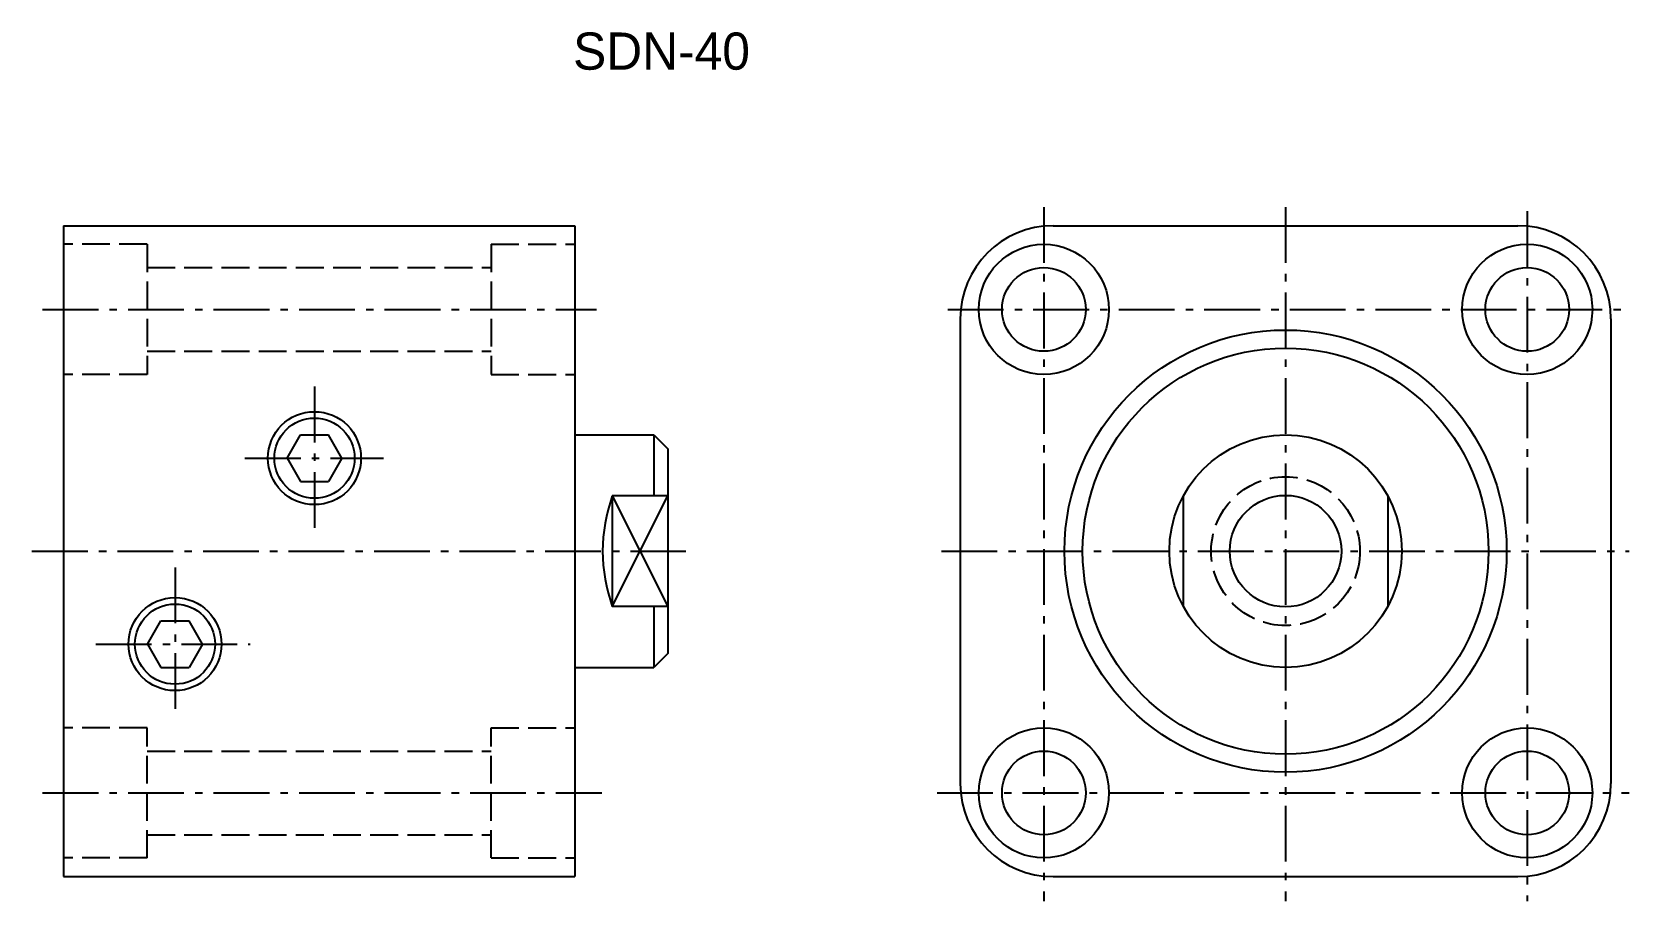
# Model space of a CAD drawing. Extents: x -80 to 92, y -10 to 83.
import ezdxf

# ---------------------------------------------------------------- set-up
doc = ezdxf.new("R2010")
doc.units = 0
doc.header["$MEASUREMENT"] = 0
doc.linetypes.add('DASHED', pattern=[4, 3, -1])
doc.linetypes.add('SCENTER', pattern=[9.2, 6, -1.2, 0.8, -1.2])
for name, color, linetype in [('CON', 2, 'CONTINUOUS'), ('DAS', 3, 'DASHED'), ('SCEN', 1, 'SCENTER'), ('UTI', 7, 'CONTINUOUS')]:
    doc.layers.add(name, color=color, linetype=linetype)
doc.styles.add('CHINA', font='c2', dxfattribs={"bigfont": 'china'})

# ---------------------------------------------------------------- blocks, each defined once
blk = doc.blocks.new('00000277')
at = {"layer": 'CON'}
blk.add_circle((0, 0), 6, dxfattribs=at)
at = {"layer": 'DAS'}
blk.add_circle((0, 0), 8, dxfattribs=at)
blk = doc.blocks.new('00000093')
at = {"layer": 'CON'}
for p, q in [((-2.95, 0), (-1.51, 2.5)), ((-1.51, 2.5), (1.51, 2.5)), ((2.95, 0), (1.51, 2.5)), ((2.95, 0), (1.51, -2.5)), ((-2.95, 0), (-1.51, -2.5)), ((-1.51, -2.5), (1.51, -2.5))]:
    blk.add_line(p, q, dxfattribs=at)
for radius in [5, 4.31]:
    blk.add_circle((0, 0), radius, dxfattribs=at)

msp = doc.modelspace()

# ---------------------------------------------------------------- linework, layer by layer
at = {"layer": 'CON'}
for p, q in [((-76.2, 62.48), (-21.2, 62.48)), ((-76.2, 62.48), (-76.2, -7.52)), ((-21.2, 62.48), (-21.2, -7.52)), ((30.26, 62.48), (80.26, 62.48)), ((20.26, 52.48), (20.26, 2.48)), ((90.26, 52.48), (90.26, 2.48)), ((-21.2, 39.98), (-12.7, 39.98)), ((-12.7, 39.98), (-12.7, 33.42)), ((-12.7, 39.98), (-11.2, 38.48)), ((-11.2, 38.48), (-11.2, 16.48)), ((-17.17, 33.42), (-17.17, 21.54)), ((-11.2, 33.42), (-17.17, 33.42)), ((-17.17, 21.54), (-11.2, 33.42)), ((-17.17, 33.42), (-11.2, 21.54)), ((44.26, 33.42), (44.26, 21.54)), ((66.26, 33.42), (66.26, 21.54)), ((-11.2, 21.54), (-17.17, 21.54)), ((-12.7, 21.54), (-12.7, 14.98)), ((-11.2, 16.48), (-12.7, 14.98)), ((-21.2, 14.98), (-12.7, 14.98)), ((-76.2, -7.52), (-21.2, -7.52)), ((30.26, -7.52), (80.26, -7.52))]:
    msp.add_line(p, q, dxfattribs=at)
for centre, radius in [((29.26, 53.48), 7), ((81.26, 53.48), 7), ((29.26, 53.48), 4.5), ((81.26, 53.48), 4.5), ((55.26, 27.48), 23.78), ((55.26, 27.48), 21.83), ((55.26, 27.48), 12.5), ((29.26, 1.48), 7), ((81.26, 1.48), 7), ((29.26, 1.48), 4.5), ((81.26, 1.48), 4.5)]:
    msp.add_circle(centre, radius, dxfattribs=at)
for centre, radius, start, end in [((30.26, 52.48), 10, 90, 180), ((80.26, 52.48), 10, 0, 90), ((-0.64, 27.48), 17.56, 160.2434, 199.7566), ((30.26, 2.48), 10, 180, 270), ((80.26, 2.48), 10, 270, 0)]:
    msp.add_arc(centre, radius, start, end, dxfattribs=at)
at = {"layer": 'DAS'}
for p, q in [((-67.2, 60.48), (-76.2, 60.48)), ((-67.2, 60.48), (-67.2, 46.48)), ((-30.2, 60.48), (-30.2, 46.48)), ((-30.2, 60.48), (-21.2, 60.48)), ((-67.2, 57.98), (-30.2, 57.98)), ((-67.2, 48.98), (-30.2, 48.98)), ((-67.2, 46.48), (-76.2, 46.48)), ((-30.2, 46.48), (-21.2, 46.48)), ((-67.2, 8.48), (-76.2, 8.48)), ((-67.2, -5.52), (-67.2, 8.48)), ((-30.2, -5.52), (-30.2, 8.48)), ((-30.2, 8.48), (-21.2, 8.48)), ((-67.2, 5.98), (-30.2, 5.98)), ((-67.2, -3.02), (-30.2, -3.02)), ((-67.2, -5.52), (-76.2, -5.52)), ((-30.2, -5.52), (-21.2, -5.52))]:
    msp.add_line(p, q, dxfattribs=at)
at = {"layer": 'SCEN'}
for p, q in [((29.26, 64.49), (29.26, -10.15)), ((55.26, 64.49), (55.26, -10.15)), ((81.26, 64.04), (81.26, -10.15)), ((-78.45, 53.48), (-18.88, 53.48)), ((18.92, 53.48), (92.21, 53.48)), ((-49.2, 45.18), (-49.2, 29.44)), ((-56.68, 37.48), (-41.79, 37.48)), ((-79.59, 27.48), (-9.25, 27.48)), ((18.24, 27.48), (92.21, 27.48)), ((-64.2, 25.72), (-64.2, 9.97)), ((-72.72, 17.48), (-56.11, 17.48)), ((-78.45, 1.48), (-18.3, 1.48)), ((17.78, 1.48), (92.21, 1.48))]:
    msp.add_line(p, q, dxfattribs=at)

# ---------------------------------------------------------------- block references
at = {"layer": 'CON'}
for name, p in [('00000093', (-49.2, 37.48)), ('00000277', (55.26, 27.48)), ('00000093', (-64.2, 17.48))]:
    msp.add_blockref(name, p, dxfattribs=at)

# ---------------------------------------------------------------- texts
at = {"layer": 'UTI', "style": 'CHINA'}
msp.add_text('SDN-40', height=4, dxfattribs=at).set_placement((-21.38, 79.26))

doc.saveas('drawing.dxf')
